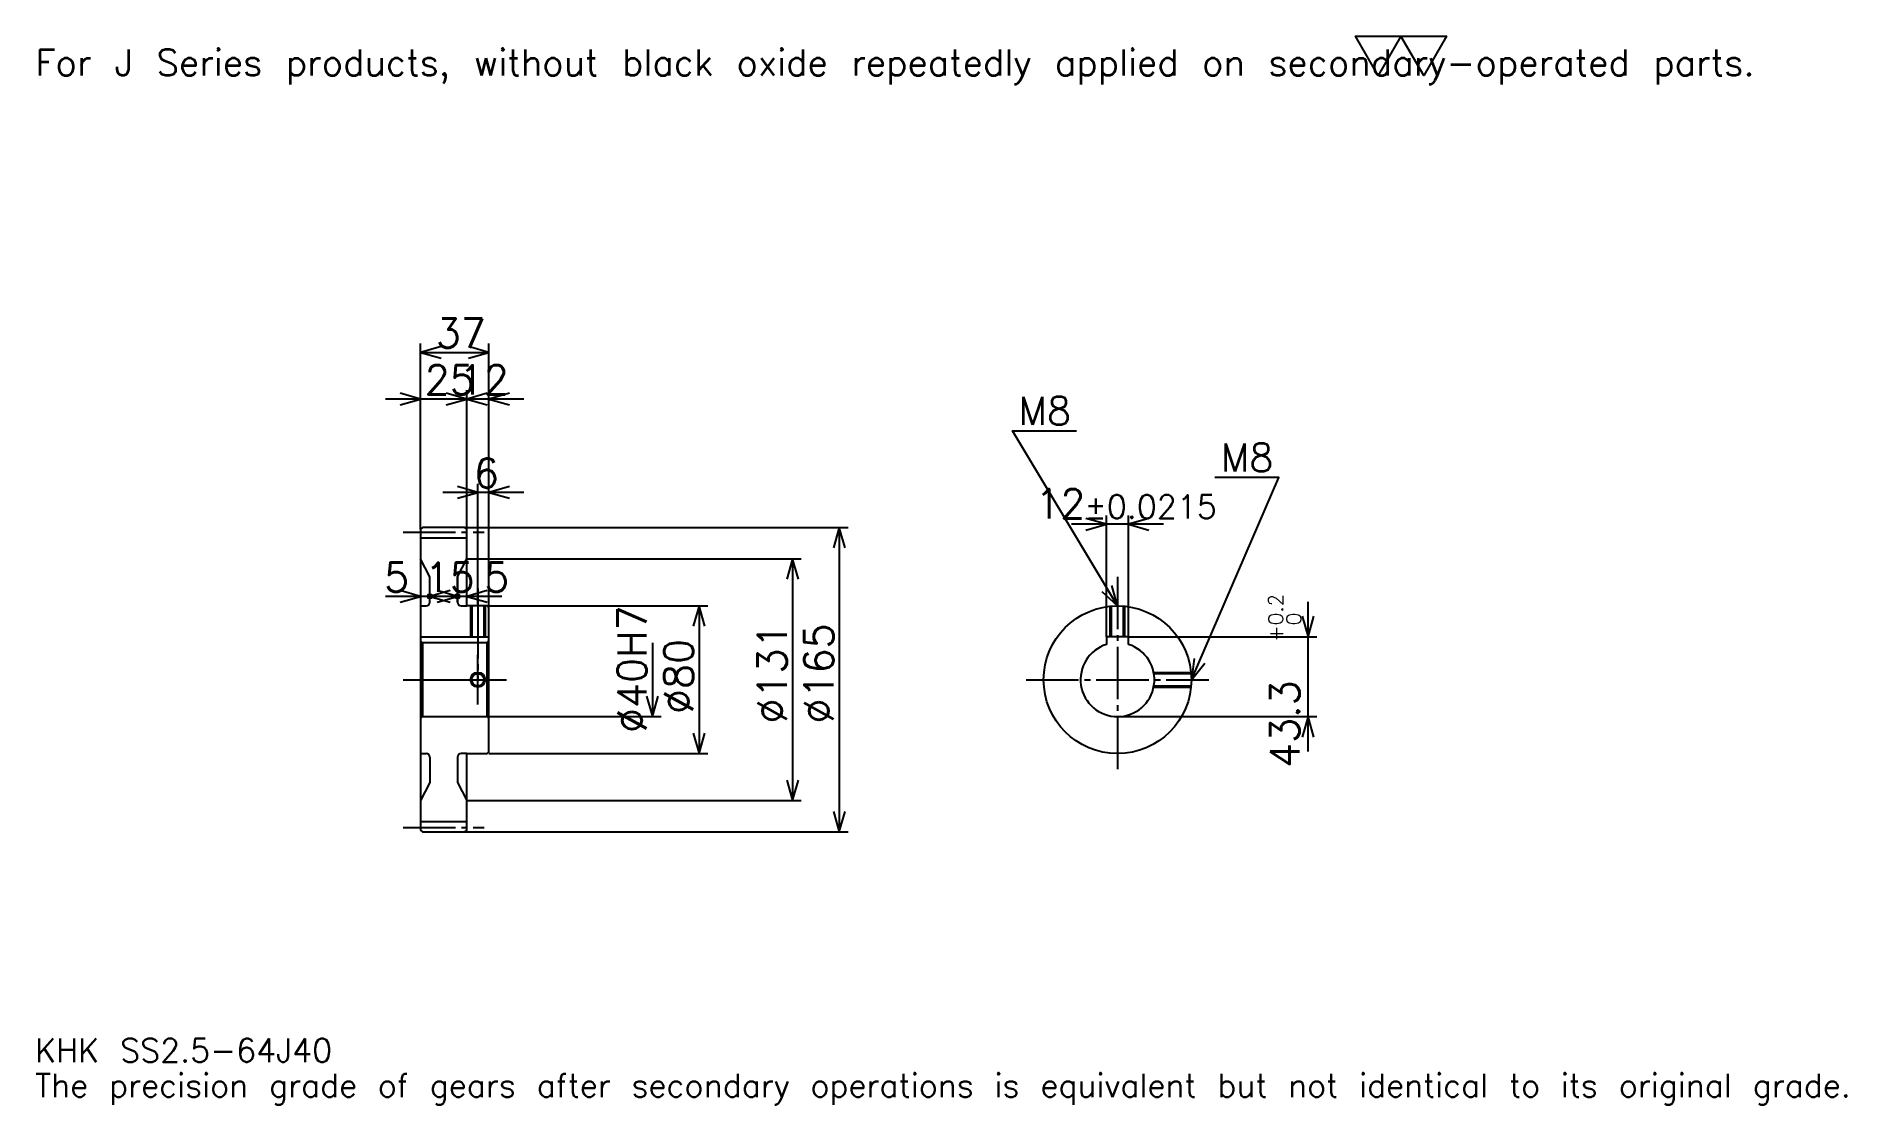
# Model space of a CAD drawing. Extents: x 32 to 1013, y 12 to 591.
import ezdxf

# ---------------------------------------------------------------- set-up
doc = ezdxf.new("R2010")
doc.units = 0
doc.linetypes.add('DASHDOT', pattern=[37.945945, 28.459459, -3.162162, 3.162162, -3.162162])
doc.layers.get('0').update_dxf_attribs({"linetype": 'CONTINUOUS'})
doc.layers.add('DASHDOT', color=6, linetype='DASHDOT')
doc.styles.add('KANJI', font='TXT', dxfattribs={"bigfont": 'BIGFONT'})

msp = doc.modelspace()

# ---------------------------------------------------------------- linework, layer by layer
at = {"color": 5}
for p, q in [((240.324326, 324.405396), (240.324326, 424.013519)), ((277.324341, 324.405396), (277.324341, 424.013519)), ((240.324326, 419.270264), (277.324341, 419.270264)), ((284.297302, 393.972961), (221.351349, 393.972961)), ((296.297302, 393.972961), (246.351349, 393.972961)), ((265.324341, 324.405396), (265.324341, 398.716217)), ((296.297302, 343.378387), (252.351349, 343.378387)), ((271.324341, 324.405396), (271.324341, 348.121643)), ((240.324326, 323.405396), (240.324326, 324.405396)), ((264.324341, 324.405396), (277.324341, 324.405396)), ((265.324341, 323.405396), (265.324341, 324.405396)), ((271.324341, 281.905396), (271.324341, 324.405396)), ((271.324341, 281.905396), (271.324341, 324.405396)), ((277.324341, 324.405396), (471.797302, 324.405396)), ((277.324341, 280.905396), (277.324341, 324.405396)), ((467.054077, 324.405396), (467.054077, 159.405411)), ((642.702698, 326.17569), (592.756775, 326.17569)), ((611.729736, 265.205414), (611.729736, 330.918915)), ((623.729736, 265.205414), (623.729736, 330.918915)), ((265.324341, 307.405396), (277.324341, 307.405396)), ((277.324341, 307.405396), (446.5, 307.405396)), ((441.756775, 307.405396), (441.756775, 176.405411)), ((264.297302, 287.067566), (221.351349, 287.067566)), ((279.297302, 287.067566), (226.351349, 287.067566)), ((284.297302, 287.067566), (241.351349, 287.067566)), ((277.324341, 281.905396), (395.905396, 281.905396)), ((391.16217, 281.905396), (391.16217, 201.905411)), ((720.972961, 202.932434), (720.972961, 284.178375)), ((623.729736, 265.205414), (725.716187, 265.205414)), ((365.864868, 261.905396), (365.864868, 221.905411)), ((277.324341, 221.905411), (370.608093, 221.905411)), ((617.729736, 221.905411), (725.716187, 221.905411)), ((277.324341, 201.905411), (395.905396, 201.905411)), ((265.324341, 176.405411), (277.324341, 176.405411)), ((277.324341, 176.405411), (446.5, 176.405411)), ((264.324341, 159.405411), (277.324341, 159.405411)), ((277.324341, 159.405411), (471.797302, 159.405411))]:
    msp.add_line(p, q, dxfattribs=at)
at = {"color": 4}
for p, q in [((240.324326, 318.780396), (265.324341, 318.780396)), ((260.324341, 297.592346), (260.324341, 283.905396)), ((240.324326, 281.905396), (243.324326, 281.905396)), ((262.324341, 281.905396), (265.324341, 281.905396)), ((240.324326, 265.205414), (277.324341, 265.205414)), ((277.324341, 262.905396), (276.324341, 261.905396)), ((240.324326, 220.905411), (241.324326, 221.905411)), ((277.324341, 220.905411), (276.324341, 221.905411)), ((240.324326, 201.905411), (243.324326, 201.905411)), ((260.324341, 199.905411), (260.324341, 186.21846)), ((265.324341, 201.905411), (262.324341, 201.905411)), ((240.324326, 165.030411), (265.324341, 165.030411))]:
    msp.add_line(p, q, dxfattribs=at)
at = {"color": 7}
msp.add_lwpolyline([(758.918945, 569.189209), (746.586487, 590.56543), (795.91626, 590.56543), (783.583801, 569.189209), (771.251404, 590.56543), (758.918945, 569.189209)], dxfattribs=at)
at = {"color": 5}
for points in [[(251.391891, 422.432434), (240.324326, 419.270264), (251.391891, 416.108124)], [(266.256744, 416.108124), (277.324341, 419.270264), (266.256744, 422.432434)], [(229.25676, 390.810822), (240.324326, 393.972961), (229.25676, 397.135132)], [(254.25676, 390.810822), (265.324341, 393.972961), (254.25676, 397.135132)], [(276.391907, 397.135132), (265.324341, 393.972961), (276.391907, 390.810822)], [(288.391907, 397.135132), (277.324341, 393.972961), (288.391907, 390.810822)], [(617.729736, 281.905396), (560.810791, 376.770264), (595.594604, 376.770264)], [(260.256744, 340.216217), (271.324341, 343.378387), (260.256744, 346.540558)], [(288.391907, 346.540558), (277.324341, 343.378387), (288.391907, 340.216217)], [(657.729736, 241.905411), (705.16217, 351.472961), (670.378357, 351.472961)], [(470.216217, 313.33783), (467.054077, 324.405396), (463.891907, 313.33783)], [(600.66217, 323.013519), (611.729736, 326.17569), (600.66217, 329.33783)], [(634.797302, 329.33783), (623.729736, 326.17569), (634.797302, 323.013519)], [(444.918915, 296.33783), (441.756775, 307.405396), (438.594604, 296.33783)], [(229.25676, 283.905396), (240.324326, 287.067566), (229.25676, 290.229736)], [(245.324326, 287.067566), (244.375671, 288.016235), (246.27298, 288.016235), (246.27298, 286.118927), (244.375671, 286.118927), (244.375671, 288.016235), (245.324326, 287.067566), (246.27298, 286.118927), (246.27298, 288.016235), (245.324326, 287.067566)], [(256.391907, 290.229736), (245.324326, 287.067566), (256.391907, 283.905396)], [(249.25676, 283.905396), (260.324341, 287.067566), (249.25676, 290.229736)], [(260.324341, 287.067566), (259.375671, 288.016235), (261.27298, 288.016235), (261.27298, 286.118927), (259.375671, 286.118927), (259.375671, 288.016235), (260.324341, 287.067566), (261.27298, 286.118927), (261.27298, 288.016235), (260.324341, 287.067566)], [(276.391907, 290.229736), (265.324341, 287.067566), (276.391907, 283.905396)], [(609.323975, 289.76886), (617.729736, 281.905396), (614.747009, 293.022705)], [(394.32431, 270.83783), (391.16217, 281.905396), (388, 270.83783)], [(717.810791, 276.27298), (720.972961, 265.205414), (724.135132, 276.27298)], [(659.22467, 253.318359), (657.729736, 241.905411), (665.028503, 250.805847)], [(362.702698, 232.972977), (365.864868, 221.905411), (369.027039, 232.972977)], [(724.135132, 210.837845), (720.972961, 221.905411), (717.810791, 210.837845)], [(388, 212.972977), (391.16217, 201.905411), (394.32431, 212.972977)], [(438.594604, 187.472977), (441.756775, 176.405411), (444.918915, 187.472977)], [(463.891907, 170.472977), (467.054077, 159.405411), (470.216217, 170.472977)]]:
    msp.add_lwpolyline(points, dxfattribs=at)
at = {"color": 4}
for points in [[(265.324341, 323.405396), (264.324341, 324.405396), (241.324326, 324.405396), (240.324326, 323.405396), (240.324326, 220.905411)], [(240.324326, 220.905411), (240.324326, 160.405411), (241.324326, 159.405411), (264.324341, 159.405411), (265.324341, 160.405411), (265.324341, 201.905411), (276.324341, 201.905411), (277.324341, 202.905411), (277.324341, 280.905396), (276.324341, 281.905396), (265.324341, 281.905396), (265.324341, 323.405396)], [(245.324326, 283.905396), (245.324326, 297.592346), (240.324326, 307.405396)], [(260.324341, 283.905396), (260.324341, 297.592346), (265.324341, 307.405396)], [(267.324341, 281.905396), (267.324341, 265.205414)], [(267.999329, 281.905396), (267.999329, 265.205414)], [(274.649323, 281.905396), (274.649323, 265.205414)], [(275.324341, 281.905396), (275.324341, 265.205414)], [(613.729736, 265.205414), (613.729736, 281.704895)], [(614.404724, 265.205414), (614.404724, 281.766968)], [(621.054749, 265.205414), (621.054749, 281.766968)], [(621.729736, 265.205414), (621.729736, 281.704895)], [(623.729736, 260.984192), (623.729736, 265.205414), (611.729736, 265.205414), (611.729736, 260.984192)], [(240.324326, 262.905396), (241.324326, 261.905396), (241.324326, 221.905411), (276.324341, 221.905411), (276.324341, 261.905396), (241.324326, 261.905396)], [(637.325623, 245.905411), (657.529236, 245.905411)], [(637.451416, 245.230408), (657.591309, 245.230408)], [(637.325623, 237.905411), (657.529236, 237.905411)], [(637.451416, 238.580414), (657.591309, 238.580414)], [(245.324326, 199.905411), (245.324326, 186.21846), (240.324326, 176.405411)], [(260.324341, 199.905411), (260.324341, 186.21846), (265.324341, 176.405411)]]:
    msp.add_lwpolyline(points, dxfattribs=at)
for centre, radius in [((617.729736, 241.905411), 40), ((271.324341, 241.905411), 3.325)]:
    msp.add_circle(centre, radius, dxfattribs=at)
at = {"color": 7}
msp.add_circle((271.324341, 241.905411), 4, dxfattribs=at)
at = {"color": 4}
for centre, radius, start, end in [((243.324326, 283.905396), 2, 270, 0), ((262.324341, 283.905396), 2, 180, 270), ((617.729736, 241.905411), 20, 107.457602748, 72.542397252), ((243.324326, 199.905411), 2, 0, 90), ((262.324341, 199.905411), 2, 90, 180)]:
    msp.add_arc(centre, radius, start, end, dxfattribs=at)
at = {"layer": 'DASHDOT', "color": 7}
for p, q in [((230.837845, 321.905396), (274.810822, 321.905396)), ((617.729736, 297.716217), (617.729736, 192.418915)), ((271.324341, 281.905396), (271.324341, 241.905411)), ((230.837845, 241.905411), (286.810822, 241.905411)), ((568.243225, 241.905411), (667.216248, 241.905411)), ((230.837845, 161.905411), (274.810822, 161.905411))]:
    msp.add_line(p, q, dxfattribs=at)
for points in [[(271.324341, 291.391907), (271.324341, 255.718918)], [(271.324341, 228.41893), (271.324341, 255.391891)], [(257.83783, 241.905411), (284.810822, 241.905411)]]:
    msp.add_lwpolyline(points, dxfattribs=at)

# ---------------------------------------------------------------- texts
at = {"color": 7, "style": 'KANJI'}
for s, height, p in [('For J Series products, without black oxide repeatedly applied on secondary-operated parts.', 14.22973, (31.621622, 569.189209)), ('37', 15.810811, (248.547302, 421.799988)), ('25', 15.810811, (242.547302, 396.502686)), ('12', 15.810811, (261.047302, 396.502686)), ('M8', 15.178379, (563.972961, 379.932434)), ('M8', 15.178379, (673.540527, 354.635132)), ('6', 15.810811, (269.185822, 345.908112)), ('12', 15.810811, (573.234985, 329.33783)), ('%%p0.0215', 12.648649, (599.953308, 329.33783)), ('5', 15.810811, (220.560806, 289.59729)), ('15', 15.810811, (242.547302, 289.59729)), ('5', 15.810811, (274.810822, 289.59729)), ('KHK SS2.5-64J40', 12.648649, (31.621622, 34.783783)), ('The precision grade of gears after secondary operations is equivalent but not identical to its original grade.', 12.648649, (31.621622, 15.810811))]:
    msp.add_text(s, height=height, dxfattribs=at).set_placement(p)
for s, height, p in [('0.2', 7.905405, (707.375671, 271.432617)), ('%%c40H7', 15.810811, (362.702698, 213.05069)), ('0', 7.905405, (717.178345, 271.432617)), ('%%c131', 15.810811, (438.594604, 218.189194)), ('%%c165', 15.810811, (463.891907, 218.189194)), ('+', 7.905405, (707.375671, 262.578583)), ('%%c80', 15.810811, (388, 223.327713)), ('43.3', 15.810811, (716.229675, 194.143127))]:
    msp.add_text(s, height=height, rotation=90, dxfattribs=at).set_placement(p)

doc.saveas('drawing.dxf')
